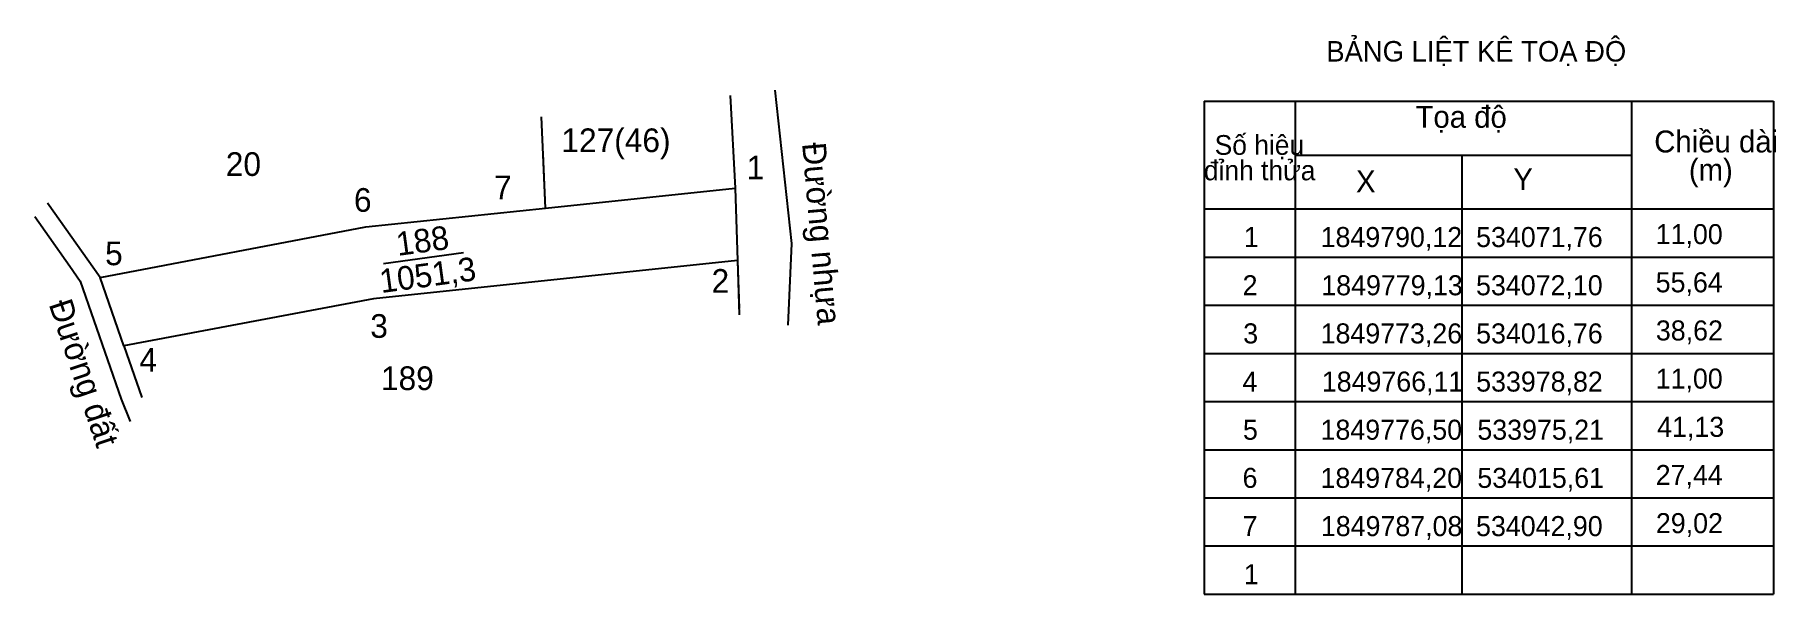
# Model space of a CAD drawing. Extents: x 533965 to 534230, y 1849728 to 1849813.
import ezdxf

# ---------------------------------------------------------------- set-up
doc = ezdxf.new("R2010")
doc.units = 0
doc.layers.add('Level 5', color=7, linetype='Continuous')

msp = doc.modelspace()

# ---------------------------------------------------------------- linework, layer by layer
at = {"layer": 'Level 5'}
for p, q in [((534070.99, 1849804.17), (534071.75, 1849790.12)), ((534042.9, 1849787.08), (534042.3, 1849800.94)), ((534143.05, 1849803.31), (534143.05, 1849728.39)), ((534143.05, 1849803.31), (534229.59, 1849803.31)), ((534156.87, 1849803.31), (534156.87, 1849728.39)), ((534208.07, 1849728.39), (534208.07, 1849803.31)), ((534229.59, 1849803.31), (534229.59, 1849728.39)), ((534042.9, 1849787.08), (534042.54, 1849795.37)), ((534156.87, 1849795.11), (534208.07, 1849795.11)), ((534182.21, 1849795.11), (534182.21, 1849728.39)), ((533975.21, 1849776.5), (533967.21, 1849787.84)), ((534143.05, 1849786.94), (534229.59, 1849786.94)), ((534018.28, 1849778.67), (534030.45, 1849780.32)), ((534143.05, 1849779.62), (534229.59, 1849779.62)), ((534072.1, 1849779.13), (534072.35, 1849770.83)), ((534143.05, 1849772.3), (534229.59, 1849772.3)), ((533978.82, 1849766.11), (533981.54, 1849758.26)), ((534143.05, 1849764.98), (534229.59, 1849764.98)), ((534143.05, 1849757.66), (534229.59, 1849757.66)), ((534143.05, 1849750.34), (534229.59, 1849750.34)), ((534143.05, 1849743.02), (534229.59, 1849743.02)), ((534143.05, 1849735.71), (534229.59, 1849735.71)), ((534143.05, 1849728.39), (534229.59, 1849728.39))]:
    msp.add_line(p, q, dxfattribs=at)
for points in [[(534077.76, 1849805.02), (534080.31, 1849781.71), (534079.73, 1849769.26)], [(534071.76, 1849790.12), (534072.1, 1849779.13), (534072.32, 1849771.83)], [(533965.27, 1849785.81), (533970.6, 1849778.22), (533972.18, 1849775.98), (533978.39, 1849758.05), (533979.74, 1849754.63)]]:
    msp.add_lwpolyline(points, dxfattribs=at)
msp.add_lwpolyline([(534016.76, 1849773.26), (533978.82, 1849766.11), (533975.21, 1849776.5), (534015.61, 1849784.2), (534042.9, 1849787.08), (534071.76, 1849790.12), (534072.1, 1849779.13)], close=True, dxfattribs=at)

# ---------------------------------------------------------------- texts
for s, height, p in [('BẢNG LIỆT KÊ TOẠ ĐỘ', 3.1142, (534161.61, 1849809.35)), ('Tọa độ', 3.333, (534175.17, 1849799.28)), ('127(46)', 3.6, (534045.32, 1849795.58)), ('Số hiệu', 3, (534144.63, 1849795.17)), ('Chiều dài', 3.333, (534211.46, 1849795.53)), ('20', 3.6, (533994.3, 1849791.96)), ('1', 3.6, (534073.49, 1849791.45)), ('đỉnh thửa', 3, (534142.99, 1849791.3)), ('X', 3.33, (534166.12, 1849789.47)), ('Y', 3.33, (534190.04, 1849789.8)), ('(m)', 3.333, (534216.72, 1849791.23)), ('6', 3.6, (534013.78, 1849786.51)), ('7', 3.6, (534035.09, 1849788.42)), ('1', 3.05, (534149.06, 1849781.15)), ('1849790,12', 3.045, (534160.74, 1849781.15)), ('534071,76', 3.045, (534184.38, 1849781.15)), ('11,00', 3.045, (534211.68, 1849781.59)), ('5', 3.6, (533975.95, 1849778.39)), ('2', 3.6, (534068.15, 1849774.2)), ('2', 3.05, (534148.88, 1849773.82)), ('1849779,13', 3.045, (534160.84, 1849773.82)), ('534072,10', 3.045, (534184.37, 1849773.82)), ('55,64', 3.045, (534211.68, 1849774.27)), ('3', 3.6, (534016.26, 1849767.35)), ('3', 3.05, (534148.97, 1849766.5)), ('1849773,26', 3.045, (534160.74, 1849766.5)), ('534016,76', 3.045, (534184.38, 1849766.5)), ('38,62', 3.045, (534211.71, 1849766.95)), ('4', 3.6, (533981.17, 1849762.22)), ('189', 3.6, (534017.89, 1849759.41)), ('4', 3.05, (534148.86, 1849759.18)), ('1849766,11', 3.045, (534160.92, 1849759.18)), ('533978,82', 3.045, (534184.39, 1849759.18)), ('11,00', 3.045, (534211.68, 1849759.63)), ('5', 3.05, (534148.93, 1849751.86)), ('1849776,50', 3.045, (534160.73, 1849751.86)), ('533975,21', 3.045, (534184.57, 1849751.86)), ('41,13', 3.045, (534211.9, 1849752.3)), ('27,44', 3.045, (534211.68, 1849744.98)), ('6', 3.05, (534148.87, 1849744.54)), ('1849784,20', 3.045, (534160.73, 1849744.54)), ('534015,61', 3.045, (534184.57, 1849744.54)), ('7', 3.05, (534148.88, 1849737.21)), ('1849787,08', 3.045, (534160.78, 1849737.21)), ('534042,90', 3.045, (534184.37, 1849737.21)), ('29,02', 3.045, (534211.71, 1849737.66)), ('1', 3.05, (534149.06, 1849729.89))]:
    msp.add_text(s, height=height, dxfattribs=at).set_placement(p)
for s, rotation, p in [('Đường nhựa', 274.9387, (534081.91, 1849796.9)), ('188', 7.7046, (534020.45, 1849779.8)), ('1051,3', 7.7046, (534017.93, 1849774.15)), ('Đường đất', 288.4871, (533967.35, 1849772.47))]:
    msp.add_text(s, height=3.6, rotation=rotation, dxfattribs=at).set_placement(p)

doc.saveas('drawing.dxf')
